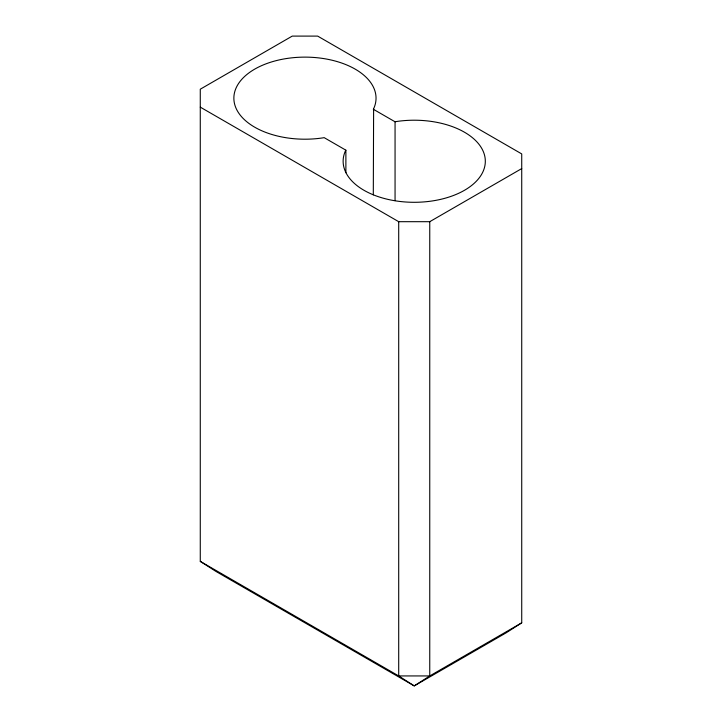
<?xml version="1.0" encoding="UTF-8"?>
<svg xmlns="http://www.w3.org/2000/svg" width="722" height="722" viewBox="0 0 722 722"><rect width="100%" height="100%" fill="white"/><g stroke="black" fill="none" stroke-linecap="round" stroke-linejoin="round"><path stroke-width="1.08" d="M373.301 194.85L373.617 108.787A71.09 41.046 0 0 0 311.146 57.282A71.09 41.046 0 0 0 234.136 101.739A71.09 41.046 0 0 0 323.348 137.803L324.124 137.622L345.883 150.185L345.883 172.711M345.883 150.185L345.558 150.627A71.09 41.046 0 0 0 408.029 202.142A71.09 41.046 0 0 0 485.049 157.676A71.09 41.046 0 0 0 395.827 121.612L395.06 121.792L373.301 109.23M521.726 622.833L506.203 632.797L414.229 685.9L215.797 571.337L200.274 561.373L200.274 89.203L292.248 36.1L317.662 36.1L521.726 153.921L521.726 622.833L429.752 675.936L414.229 685.9L398.706 675.936L200.274 561.373M200.274 107.127L398.706 221.69L429.752 221.69L521.726 168.587M429.752 221.69L429.752 675.936L398.706 675.936L398.706 221.69M395.06 121.792L395.06 200.653"/></g></svg>
